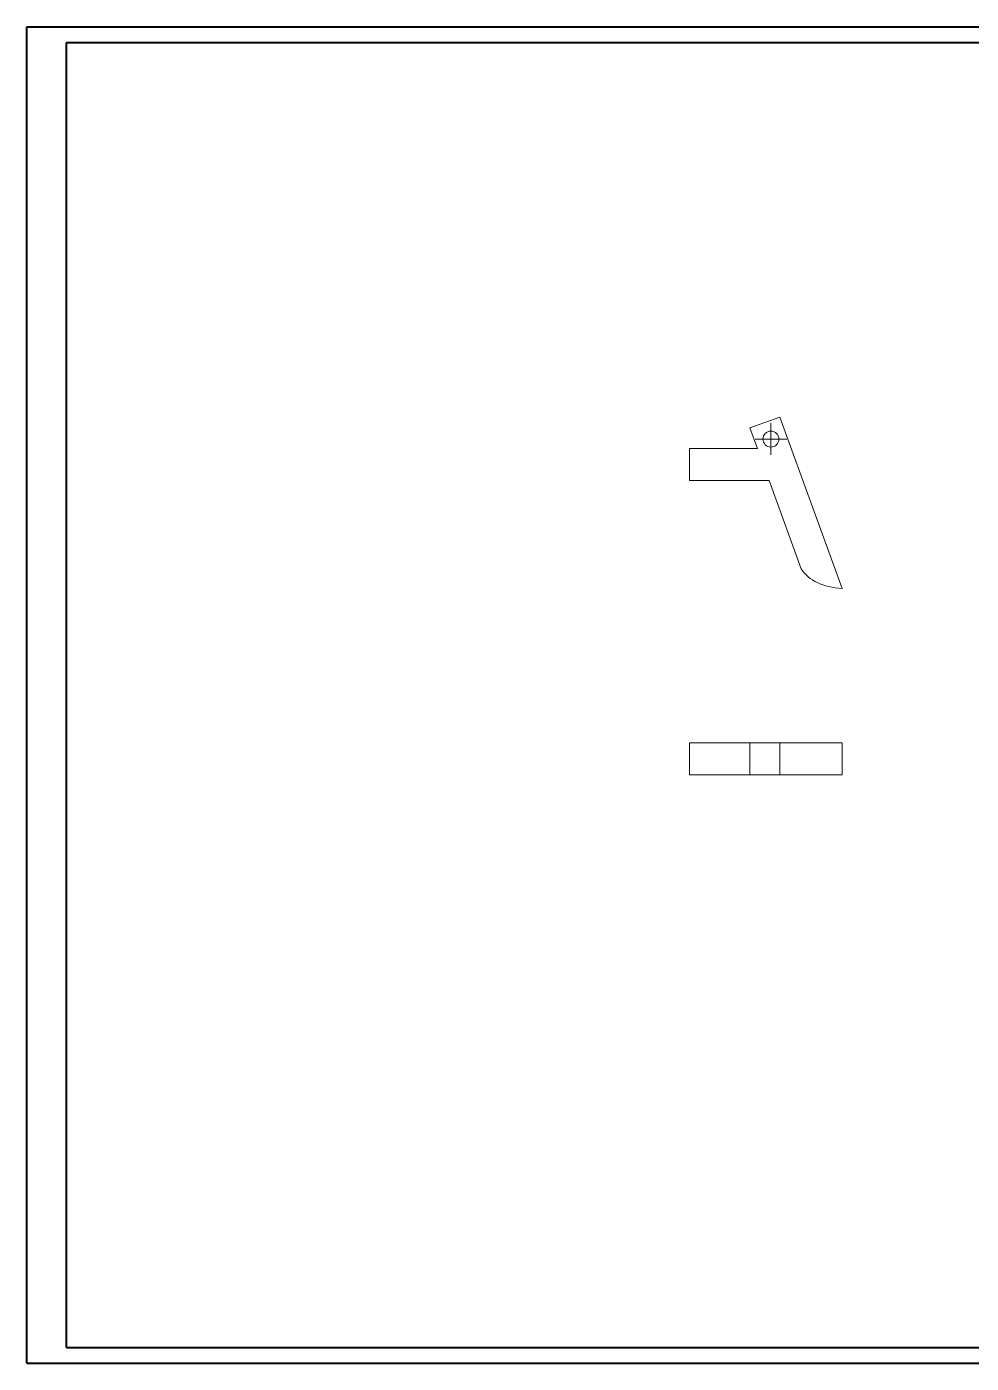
# Model space of a CAD drawing. Header units: millimetres. Extents: x 0 to 1189, y 0 to 841.
# Drawn here: x 0 to 595, y 0 to 841 of the extents above; entities that cross this region are included whole.
import ezdxf

# ---------------------------------------------------------------- set-up
doc = ezdxf.new("R2010")
doc.units = ezdxf.units.MM

# ---------------------------------------------------------------- blocks, each defined once
blk = doc.blocks.new('SW_CENTERMARKSYMBOL_0')
at = {"color": 0, "linetype": 'Continuous', "lineweight": 0}
for p, q in [((0, 5), (0, 10)), ((-5, 0), (-10, 0)), ((0, 0), (-5, 0)), ((0, 0), (0, 5)), ((0, 0), (0, -5)), ((0, 0), (5, 0)), ((5, 0), (10, 0)), ((0, -5), (0, -10))]:
    blk.add_line(p, q, dxfattribs=at)

msp = doc.modelspace()

# ---------------------------------------------------------------- linework, layer by layer
at = {"color": 7, "linetype": 'Continuous', "lineweight": 40}
for p, q in [((0.08, 0.21), (0.08, 841.21)), ((0.08, 841.21), (1189.08, 841.21)), ((25.08, 10.21), (25.08, 831.21)), ((25.08, 831.21), (1179.08, 831.21)), ((25.08, 10.21), (1179.08, 10.21)), ((0.08, 0.21), (1189.08, 0.21))]:
    msp.add_line(p, q, dxfattribs=at)
at = {"color": 7, "linetype": 'Continuous', "lineweight": 15}
for p, q in [((474.07, 595.64), (455.27, 588.8)), ((460.02, 575.75), (455.27, 588.8)), ((474.07, 595.64), (513.34, 487.75)), ((417.3, 575.75), (460.02, 575.75)), ((417.3, 555.75), (417.3, 575.75)), ((467.3, 555.75), (417.3, 555.75)), ((487.57, 500.07), (467.3, 555.75)), ((417.3, 390.56), (417.3, 370.56)), ((417.3, 390.56), (455.27, 390.56)), ((455.27, 390.56), (455.27, 370.56)), ((474.07, 390.56), (455.27, 390.56)), ((474.07, 390.56), (474.07, 370.56)), ((474.07, 390.56), (513.34, 390.56)), ((513.34, 390.56), (513.34, 370.56)), ((417.3, 370.56), (455.27, 370.56)), ((474.07, 370.56), (455.27, 370.56)), ((474.07, 370.56), (513.34, 370.56))]:
    msp.add_line(p, q, dxfattribs=at)
msp.add_circle((468.48, 581.75), 5, dxfattribs=at)
msp.add_open_spline([(513.34, 487.75), (501.09, 488.54), (492.5, 492.65), (487.57, 500.07)], degree=3, dxfattribs=at)

# ---------------------------------------------------------------- block references
at = {"color": 7, "linetype": 'Continuous', "lineweight": 0}
msp.add_blockref('SW_CENTERMARKSYMBOL_0', (468.48, 581.75), dxfattribs=at)

doc.saveas('drawing.dxf')
